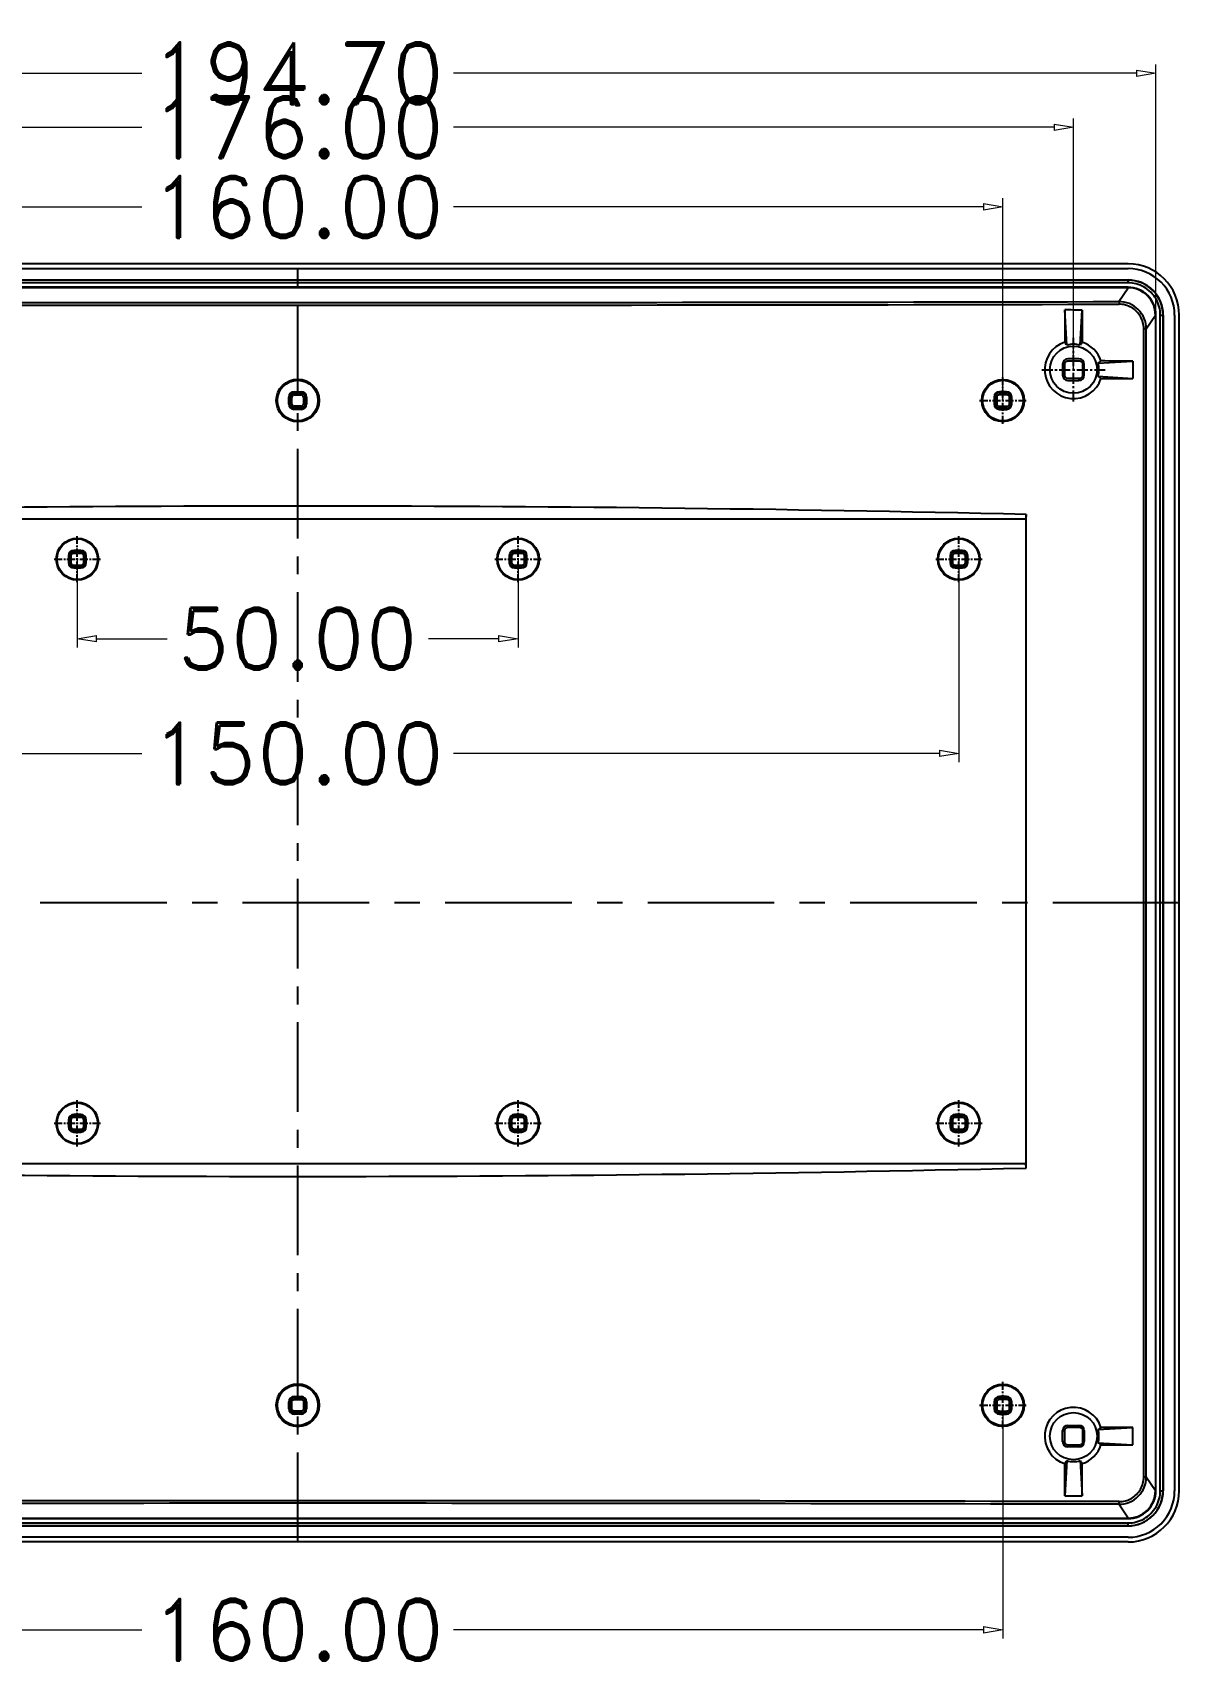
# Model space of a CAD drawing. Extents: x 3002 to 3805, y -1490 to -963.
# Drawn here: x 3658.1 to 3788.2, y -1148.6 to -962.8 of the extents above; entities that cross this region are included whole.
import ezdxf

# ---------------------------------------------------------------- set-up
doc = ezdxf.new("R2010")
doc.units = 0
doc.header["$LTSCALE"] = 30.734
doc.header["$PDMODE"] = 3
doc.header["$PDSIZE"] = 0.3125
doc.linetypes.add('CENTER', pattern=[0.6, 0.375, -0.075, 0.075, -0.075])
doc.layers.get('0').update_dxf_attribs({"linetype": 'CONTINUOUS'})
doc.layers.get('Defpoints').update_dxf_attribs({"linetype": 'CONTINUOUS'})
doc.layers.add('02___PRT_ALL_AXES', color=7, linetype='CONTINUOUS')
doc.layers.add('dim', color=3, linetype='CONTINUOUS', lineweight=9)
doc.styles.add('LongTou', font='romand.shx', dxfattribs={"bigfont": 'whgdtxt.shx'})
doc.dimstyles.new('YanXiu', dxfattribs={"dimtxt": 7, "dimasz": 2.2, "dimexe": 1, "dimexo": 0, "dimgap": 0.66, "dimtad": 0, "dimzin": 1, "dimdsep": 46, "dimtxsty": 'LongTou', "dimblk": 'CLOSEDBLANK', "dimcen": 0, "dimclrd": 3, "dimclre": 3, "dimclrt": 7, "dimazin": 0, "dimtfac": 1, "dimtofl": 0, "dimtmove": 0, "dimatfit": 3, "dimldrblk": 'CLOSEDBLANK', "dimfxl": 1, "dimlwd": 5, "dimlwe": 5, "dimarcsym": 0})

# ---------------------------------------------------------------- blocks, each defined once
blk = doc.blocks.new('_ClosedBlank')
at = {"color": 0, "linetype": 'ByBlock', "lineweight": -2}
for p, q in [((-1, 0.167), (0, 0)), ((-1, 0.167), (-1, -0.167)), ((0, 0), (-1, -0.167))]:
    blk.add_line(p, q, dxfattribs=at)
blk = doc.blocks.new('*D29')
at = {"layer": 'Defpoints', "color": 0}
for p in [(3600.18, -973.54), (3600.18, -1001.04), (3776.18, -1001.04)]:
    blk.add_point(p, dxfattribs=at)
at = {"layer": 'dim', "color": 3, "lineweight": 5}
for p, q in [((3600.18, -1001.04), (3600.18, -972.54)), ((3776.18, -1001.04), (3776.18, -972.54)), ((3602.38, -973.54), (3670.52, -973.54)), ((3773.98, -973.54), (3705.84, -973.54))]:
    blk.add_line(p, q, dxfattribs=at)
at = {"layer": 'dim', "color": 3, "lineweight": 5, "xscale": 2.2, "yscale": 2.2, "zscale": 2.2, "rotation": 180}
blk.add_blockref('_ClosedBlank', (3600.18, -973.54), dxfattribs=at)
at = {"layer": 'dim', "color": 3, "lineweight": 5, "xscale": 2.2, "yscale": 2.2, "zscale": 2.2}
blk.add_blockref('_ClosedBlank', (3776.18, -973.54), dxfattribs=at)
at = {"layer": 'dim', "color": 7, "insert": (3688.18, -973.54), "char_height": 7, "attachment_point": 5, "style": 'LongTou'}
blk.add_mtext('176.00', dxfattribs=at)
blk = doc.blocks.new('*D27')
at = {"layer": 'Defpoints', "color": 0}
for p in [(3663.18, -1022.54), (3713.18, -1022.54), (3713.18, -1031.57)]:
    blk.add_point(p, dxfattribs=at)
at = {"layer": 'dim', "color": 3, "lineweight": 5}
for p, q in [((3663.18, -1022.54), (3663.18, -1032.57)), ((3713.18, -1022.54), (3713.18, -1032.57)), ((3665.38, -1031.57), (3673.36, -1031.57)), ((3710.98, -1031.57), (3703.01, -1031.57))]:
    blk.add_line(p, q, dxfattribs=at)
at = {"layer": 'dim', "color": 3, "lineweight": 5, "xscale": 2.2, "yscale": 2.2, "zscale": 2.2, "rotation": 180}
blk.add_blockref('_ClosedBlank', (3663.18, -1031.57), dxfattribs=at)
at = {"layer": 'dim', "color": 3, "lineweight": 5, "xscale": 2.2, "yscale": 2.2, "zscale": 2.2}
blk.add_blockref('_ClosedBlank', (3713.18, -1031.57), dxfattribs=at)
at = {"layer": 'dim', "color": 7, "insert": (3688.18, -1031.57), "char_height": 7, "attachment_point": 5, "style": 'LongTou'}
blk.add_mtext('50.00', dxfattribs=at)
blk = doc.blocks.new('*D26')
at = {"layer": 'Defpoints', "color": 0}
for p in [(3613.18, -1022.54), (3763.18, -1022.54), (3613.18, -1044.58)]:
    blk.add_point(p, dxfattribs=at)
at = {"layer": 'dim', "color": 3, "lineweight": 5}
for p, q in [((3613.18, -1022.54), (3613.18, -1045.58)), ((3763.18, -1022.54), (3763.18, -1045.58)), ((3615.38, -1044.58), (3670.52, -1044.58)), ((3760.98, -1044.58), (3705.84, -1044.58))]:
    blk.add_line(p, q, dxfattribs=at)
at = {"layer": 'dim', "color": 3, "lineweight": 5, "xscale": 2.2, "yscale": 2.2, "zscale": 2.2, "rotation": 180}
blk.add_blockref('_ClosedBlank', (3613.18, -1044.58), dxfattribs=at)
at = {"layer": 'dim', "color": 3, "lineweight": 5, "xscale": 2.2, "yscale": 2.2, "zscale": 2.2}
blk.add_blockref('_ClosedBlank', (3763.18, -1044.58), dxfattribs=at)
at = {"layer": 'dim', "color": 7, "insert": (3688.18, -1044.58), "char_height": 7, "attachment_point": 5, "style": 'LongTou'}
blk.add_mtext('150.00', dxfattribs=at)
blk = doc.blocks.new('*D23')
at = {"layer": 'Defpoints', "color": 0}
for p in [(3785.53, -967.41), (3590.84, -994.84), (3785.53, -994.84)]:
    blk.add_point(p, dxfattribs=at)
at = {"layer": 'dim', "color": 3, "lineweight": 5}
for p, q in [((3590.84, -994.84), (3590.84, -966.41)), ((3593.04, -967.41), (3670.52, -967.41)), ((3783.33, -967.41), (3705.84, -967.41)), ((3785.53, -994.84), (3785.53, -966.41))]:
    blk.add_line(p, q, dxfattribs=at)
at = {"layer": 'dim', "color": 3, "lineweight": 5, "xscale": 2.2, "yscale": 2.2, "zscale": 2.2, "rotation": 180}
blk.add_blockref('_ClosedBlank', (3590.84, -967.41), dxfattribs=at)
at = {"layer": 'dim', "color": 3, "lineweight": 5, "xscale": 2.2, "yscale": 2.2, "zscale": 2.2}
blk.add_blockref('_ClosedBlank', (3785.53, -967.41), dxfattribs=at)
at = {"layer": 'dim', "color": 7, "insert": (3688.18, -967.41), "char_height": 7, "attachment_point": 5, "style": 'LongTou'}
blk.add_mtext('194.70', dxfattribs=at)
blk = doc.blocks.new('*D18')
at = {"layer": 'Defpoints', "color": 0}
for p in [(3608.19, -1118.54), (3768.18, -1118.54), (3768.18, -1144.01)]:
    blk.add_point(p, dxfattribs=at)
at = {"layer": 'dim', "color": 3, "lineweight": 5}
for p, q in [((3608.19, -1118.54), (3608.19, -1145.01)), ((3768.18, -1118.54), (3768.18, -1145.01)), ((3610.39, -1144.01), (3670.52, -1144.01)), ((3765.98, -1144.01), (3705.84, -1144.01))]:
    blk.add_line(p, q, dxfattribs=at)
at = {"layer": 'dim', "color": 3, "lineweight": 5, "xscale": 2.2, "yscale": 2.2, "zscale": 2.2, "rotation": 180}
blk.add_blockref('_ClosedBlank', (3608.19, -1144.01), dxfattribs=at)
at = {"layer": 'dim', "color": 3, "lineweight": 5, "xscale": 2.2, "yscale": 2.2, "zscale": 2.2}
blk.add_blockref('_ClosedBlank', (3768.18, -1144.01), dxfattribs=at)
at = {"layer": 'dim', "color": 7, "insert": (3688.18, -1144.01), "char_height": 7, "attachment_point": 5, "style": 'LongTou'}
blk.add_mtext('160.00', dxfattribs=at)
blk = doc.blocks.new('*D17')
at = {"layer": 'Defpoints', "color": 0}
for p in [(3768.18, -982.57), (3608.18, -1004.54), (3768.18, -1004.54)]:
    blk.add_point(p, dxfattribs=at)
at = {"layer": 'dim', "color": 3, "lineweight": 5}
for p, q in [((3608.18, -1004.54), (3608.18, -981.57)), ((3610.38, -982.57), (3670.52, -982.57)), ((3765.98, -982.57), (3705.84, -982.57)), ((3768.18, -1004.54), (3768.18, -981.57))]:
    blk.add_line(p, q, dxfattribs=at)
at = {"layer": 'dim', "color": 3, "lineweight": 5, "xscale": 2.2, "yscale": 2.2, "zscale": 2.2, "rotation": 180}
blk.add_blockref('_ClosedBlank', (3608.18, -982.57), dxfattribs=at)
at = {"layer": 'dim', "color": 3, "lineweight": 5, "xscale": 2.2, "yscale": 2.2, "zscale": 2.2}
blk.add_blockref('_ClosedBlank', (3768.18, -982.57), dxfattribs=at)
at = {"layer": 'dim', "color": 7, "insert": (3688.18, -982.57), "char_height": 7, "attachment_point": 5, "style": 'LongTou'}
blk.add_mtext('160.00', dxfattribs=at)

msp = doc.modelspace()

# ---------------------------------------------------------------- linework, layer by layer
at = {"color": 7, "linetype": 'Continuous'}
for p, q in [((3782.391, -989.042), (3593.977, -989.042)), ((3593.982, -989.566), (3782.386, -989.566)), ((3782.386, -989.545), (3782.386, -989.566)), ((3593.982, -990.866), (3782.386, -990.866)), ((3782.386, -990.886), (3593.982, -990.886)), ((3782.386, -991.196), (3593.982, -991.196)), ((3782.386, -991.695), (3593.982, -991.695)), ((3782.386, -991.745), (3593.982, -991.745)), ((3781.341, -993.313), (3782.386, -991.745)), ((3782.386, -991.196), (3782.386, -990.866)), ((3782.386, -991.745), (3782.386, -991.695)), ((3775.434, -998.265), (3775.196, -994.263)), ((3775.196, -994.263), (3775.196, -997.922)), ((3776.934, -998.265), (3777.171, -994.278)), ((3777.171, -994.278), (3777.171, -997.923)), ((3784.442, -996.405), (3785.482, -994.844)), ((3785.482, -994.844), (3785.533, -994.844)), ((3785.533, -1128.241), (3785.533, -994.844)), ((3786.032, -994.844), (3786.361, -994.844)), ((3786.032, -1128.241), (3786.032, -994.844)), ((3786.342, -1128.241), (3786.342, -994.844)), ((3786.361, -994.844), (3786.361, -1128.241)), ((3787.682, -994.844), (3787.661, -994.844)), ((3787.661, -994.844), (3787.661, -1128.241)), ((3788.184, -1128.245), (3788.184, -994.839)), ((3784.442, -996.405), (3784.156, -996.405)), ((3784.156, -1126.68), (3784.156, -996.405)), ((3784.442, -1126.68), (3784.442, -996.405)), ((3774.959, -1000.417), (3775.196, -1000.417)), ((3774.959, -1000.417), (3774.959, -1001.667)), ((3775.196, -1001.667), (3775.196, -1000.417)), ((3776.809, -999.817), (3775.559, -999.817)), ((3775.584, -1000.029), (3776.001, -1000.029)), ((3776.001, -1000.029), (3776.418, -1000.029)), ((3776.418, -1000.029), (3776.835, -1000.029)), ((3777.409, -1000.417), (3777.223, -1000.417)), ((3777.223, -1000.417), (3777.223, -1001.668)), ((3777.409, -1001.667), (3777.409, -1000.417)), ((3778.962, -1000.292), (3782.903, -1000.058)), ((3782.903, -1000.058), (3782.903, -1002.026)), ((3774.959, -1001.667), (3775.196, -1001.667)), ((3775.559, -1002.267), (3776.809, -1002.267)), ((3776.001, -1002.055), (3775.584, -1002.055)), ((3776.418, -1002.055), (3776.001, -1002.055)), ((3776.834, -1002.055), (3776.418, -1002.055)), ((3777.409, -1001.667), (3777.223, -1001.668)), ((3778.962, -1001.792), (3782.903, -1002.026)), ((3687.184, -1004.942), (3687.184, -1004.142)), ((3687.184, -1004.142), (3687.528, -1004.142)), ((3687.184, -1004.942), (3687.528, -1004.942)), ((3687.316, -1004.942), (3687.316, -1004.142)), ((3687.528, -1004.942), (3687.528, -1004.142)), ((3687.784, -1003.542), (3687.784, -1003.886)), ((3687.784, -1003.542), (3688.584, -1003.542)), ((3687.784, -1003.674), (3688.584, -1003.674)), ((3687.784, -1003.886), (3688.584, -1003.886)), ((3688.584, -1003.542), (3688.584, -1003.886)), ((3688.84, -1004.142), (3688.84, -1004.942)), ((3689.184, -1004.142), (3688.84, -1004.142)), ((3689.184, -1004.942), (3688.84, -1004.942)), ((3689.052, -1004.142), (3689.052, -1004.942)), ((3689.184, -1004.142), (3689.184, -1004.942)), ((3767.184, -1004.142), (3767.524, -1004.142)), ((3767.184, -1004.142), (3767.184, -1004.942)), ((3767.184, -1004.942), (3767.524, -1004.942)), ((3767.289, -1004.942), (3767.289, -1004.142)), ((3767.524, -1004.942), (3767.524, -1004.142)), ((3768.584, -1003.542), (3767.784, -1003.542)), ((3767.784, -1003.542), (3767.784, -1003.647)), ((3767.784, -1003.647), (3768.584, -1003.647)), ((3767.807, -1003.859), (3768.608, -1003.859)), ((3768.584, -1003.542), (3768.584, -1003.647)), ((3769.184, -1004.142), (3768.891, -1004.142)), ((3768.891, -1004.142), (3768.891, -1004.942)), ((3769.184, -1004.942), (3768.891, -1004.942)), ((3769.08, -1004.142), (3769.08, -1004.942)), ((3769.184, -1004.942), (3769.184, -1004.142)), ((3687.784, -1005.542), (3687.784, -1005.198)), ((3688.584, -1005.198), (3687.784, -1005.198)), ((3688.584, -1005.411), (3687.784, -1005.411)), ((3688.584, -1005.542), (3687.784, -1005.542)), ((3688.584, -1005.542), (3688.584, -1005.198)), ((3767.784, -1005.542), (3767.784, -1005.437)), ((3768.584, -1005.438), (3767.784, -1005.437)), ((3767.784, -1005.542), (3768.584, -1005.542)), ((3768.607, -1005.226), (3767.807, -1005.225)), ((3768.584, -1005.542), (3768.584, -1005.438)), ((3605.577, -1017.983), (3770.791, -1017.983)), ((3770.823, -1017.466), (3770.791, -1017.983)), ((3770.791, -1017.983), (3770.791, -1091.101)), ((3770.823, -1091.618), (3770.823, -1017.466)), ((3662.784, -1021.542), (3662.784, -1021.842)), ((3663.584, -1021.542), (3662.784, -1021.542)), ((3662.784, -1021.63), (3663.584, -1021.63)), ((3663.584, -1021.542), (3663.584, -1021.842)), ((3712.784, -1021.542), (3712.784, -1021.842)), ((3713.584, -1021.542), (3712.784, -1021.542)), ((3712.784, -1021.63), (3713.584, -1021.63)), ((3713.584, -1021.542), (3713.584, -1021.842)), ((3763.584, -1021.542), (3762.784, -1021.542)), ((3762.784, -1021.542), (3762.784, -1021.842)), ((3762.784, -1021.63), (3763.584, -1021.63)), ((3763.584, -1021.542), (3763.584, -1021.842)), ((3662.184, -1022.142), (3662.184, -1022.942)), ((3662.184, -1022.142), (3662.483, -1022.142)), ((3662.184, -1022.942), (3662.483, -1022.942)), ((3662.271, -1022.942), (3662.271, -1022.142)), ((3662.483, -1022.942), (3662.483, -1022.142)), ((3662.784, -1021.842), (3663.584, -1021.842)), ((3662.784, -1023.542), (3662.784, -1023.243)), ((3663.584, -1023.243), (3662.784, -1023.243)), ((3663.584, -1023.455), (3662.784, -1023.455)), ((3662.784, -1023.542), (3663.584, -1023.542)), ((3663.584, -1023.542), (3663.584, -1023.243)), ((3663.885, -1022.142), (3663.885, -1022.942)), ((3664.184, -1022.142), (3663.885, -1022.142)), ((3664.184, -1022.942), (3663.885, -1022.942)), ((3664.097, -1022.142), (3664.097, -1022.942)), ((3664.184, -1022.942), (3664.184, -1022.142)), ((3712.184, -1022.142), (3712.184, -1022.942)), ((3712.184, -1022.142), (3712.483, -1022.142)), ((3712.184, -1022.942), (3712.483, -1022.942)), ((3712.271, -1022.942), (3712.271, -1022.142)), ((3712.483, -1022.942), (3712.483, -1022.142)), ((3712.784, -1021.842), (3713.584, -1021.842)), ((3712.784, -1023.542), (3712.784, -1023.243)), ((3713.584, -1023.243), (3712.784, -1023.243)), ((3713.584, -1023.455), (3712.784, -1023.455)), ((3712.784, -1023.542), (3713.584, -1023.542)), ((3713.584, -1023.542), (3713.584, -1023.243)), ((3713.885, -1022.142), (3713.885, -1022.942)), ((3714.184, -1022.142), (3713.885, -1022.142)), ((3714.184, -1022.942), (3713.885, -1022.942)), ((3714.097, -1022.142), (3714.097, -1022.942)), ((3714.184, -1022.942), (3714.184, -1022.142)), ((3762.184, -1022.142), (3762.483, -1022.142)), ((3762.184, -1022.142), (3762.184, -1022.942)), ((3762.184, -1022.942), (3762.483, -1022.942)), ((3762.271, -1022.942), (3762.271, -1022.142)), ((3762.483, -1022.942), (3762.483, -1022.142)), ((3762.784, -1021.842), (3763.584, -1021.842)), ((3763.584, -1023.243), (3762.784, -1023.243)), ((3762.784, -1023.542), (3762.784, -1023.243)), ((3763.584, -1023.455), (3762.784, -1023.455)), ((3762.784, -1023.542), (3763.584, -1023.542)), ((3763.584, -1023.542), (3763.584, -1023.243)), ((3764.184, -1022.142), (3763.885, -1022.142)), ((3763.885, -1022.142), (3763.885, -1022.942)), ((3764.184, -1022.942), (3763.885, -1022.942)), ((3764.097, -1022.142), (3764.097, -1022.942)), ((3764.184, -1022.942), (3764.184, -1022.142)), ((3662.184, -1086.142), (3662.184, -1086.942)), ((3662.184, -1086.142), (3662.483, -1086.142)), ((3662.271, -1086.942), (3662.271, -1086.142)), ((3662.483, -1086.942), (3662.483, -1086.142)), ((3662.784, -1085.542), (3662.784, -1085.842)), ((3663.584, -1085.542), (3662.784, -1085.542)), ((3662.784, -1085.63), (3663.584, -1085.63)), ((3662.784, -1085.842), (3663.584, -1085.842)), ((3663.584, -1085.542), (3663.584, -1085.842)), ((3663.885, -1086.142), (3663.885, -1086.942)), ((3664.184, -1086.142), (3663.885, -1086.142)), ((3664.097, -1086.142), (3664.097, -1086.942)), ((3664.184, -1086.942), (3664.184, -1086.142)), ((3712.184, -1086.142), (3712.483, -1086.142)), ((3712.184, -1086.142), (3712.184, -1086.942)), ((3712.271, -1086.942), (3712.271, -1086.142)), ((3712.483, -1086.942), (3712.483, -1086.142)), ((3713.584, -1085.542), (3712.784, -1085.542)), ((3712.784, -1085.542), (3712.784, -1085.842)), ((3712.784, -1085.63), (3713.584, -1085.63)), ((3712.784, -1085.842), (3713.584, -1085.842)), ((3713.584, -1085.542), (3713.584, -1085.842)), ((3714.184, -1086.142), (3713.885, -1086.142)), ((3713.885, -1086.142), (3713.885, -1086.942)), ((3714.097, -1086.142), (3714.097, -1086.942)), ((3714.184, -1086.942), (3714.184, -1086.142)), ((3762.184, -1086.142), (3762.483, -1086.142)), ((3762.184, -1086.142), (3762.184, -1086.942)), ((3762.271, -1086.942), (3762.271, -1086.142)), ((3762.483, -1086.942), (3762.483, -1086.142)), ((3763.584, -1085.542), (3762.784, -1085.542)), ((3762.784, -1085.542), (3762.784, -1085.842)), ((3762.784, -1085.63), (3763.584, -1085.63)), ((3762.784, -1085.842), (3763.584, -1085.842)), ((3763.584, -1085.542), (3763.584, -1085.842)), ((3764.184, -1086.142), (3763.885, -1086.142)), ((3763.885, -1086.142), (3763.885, -1086.942)), ((3764.097, -1086.142), (3764.097, -1086.942)), ((3764.184, -1086.942), (3764.184, -1086.142)), ((3662.184, -1086.942), (3662.483, -1086.942)), ((3662.784, -1087.542), (3662.784, -1087.243)), ((3663.584, -1087.243), (3662.784, -1087.243)), ((3663.584, -1087.455), (3662.784, -1087.455)), ((3662.784, -1087.542), (3663.584, -1087.542)), ((3663.584, -1087.542), (3663.584, -1087.243)), ((3664.184, -1086.942), (3663.885, -1086.942)), ((3712.184, -1086.942), (3712.483, -1086.942)), ((3713.584, -1087.243), (3712.784, -1087.243)), ((3712.784, -1087.542), (3712.784, -1087.243)), ((3713.584, -1087.455), (3712.784, -1087.455)), ((3712.784, -1087.542), (3713.584, -1087.542)), ((3713.584, -1087.542), (3713.584, -1087.243)), ((3714.184, -1086.942), (3713.885, -1086.942)), ((3762.184, -1086.942), (3762.483, -1086.942)), ((3763.584, -1087.243), (3762.784, -1087.243)), ((3762.784, -1087.542), (3762.784, -1087.243)), ((3763.584, -1087.455), (3762.784, -1087.455)), ((3762.784, -1087.542), (3763.584, -1087.542)), ((3763.584, -1087.542), (3763.584, -1087.243)), ((3764.184, -1086.942), (3763.885, -1086.942)), ((3605.577, -1091.101), (3770.791, -1091.101)), ((3770.823, -1091.618), (3770.791, -1091.101)), ((3687.184, -1118.142), (3687.528, -1118.142)), ((3687.184, -1118.942), (3687.184, -1118.142)), ((3687.316, -1118.942), (3687.316, -1118.142)), ((3687.528, -1118.942), (3687.528, -1118.142)), ((3687.784, -1117.542), (3688.584, -1117.542)), ((3687.784, -1117.542), (3687.784, -1117.886)), ((3687.784, -1117.674), (3688.584, -1117.674)), ((3687.784, -1117.886), (3688.584, -1117.886)), ((3688.584, -1117.542), (3688.584, -1117.886)), ((3689.184, -1118.142), (3688.84, -1118.142)), ((3688.84, -1118.142), (3688.84, -1118.942)), ((3689.052, -1118.142), (3689.052, -1118.942)), ((3689.184, -1118.142), (3689.184, -1118.942)), ((3767.184, -1118.142), (3767.524, -1118.142)), ((3767.184, -1118.142), (3767.184, -1118.942)), ((3767.289, -1118.942), (3767.289, -1118.142)), ((3767.524, -1118.942), (3767.524, -1118.142)), ((3768.584, -1117.542), (3767.784, -1117.542)), ((3767.784, -1117.542), (3767.784, -1117.647)), ((3767.784, -1117.647), (3768.584, -1117.647)), ((3767.807, -1117.859), (3768.608, -1117.859)), ((3768.584, -1117.542), (3768.584, -1117.647)), ((3769.184, -1118.142), (3768.891, -1118.142)), ((3768.891, -1118.142), (3768.891, -1118.942)), ((3769.08, -1118.142), (3769.08, -1118.942)), ((3769.184, -1118.942), (3769.184, -1118.142)), ((3687.184, -1118.942), (3687.528, -1118.942)), ((3687.784, -1119.542), (3687.784, -1119.198)), ((3688.584, -1119.198), (3687.784, -1119.198)), ((3688.584, -1119.411), (3687.784, -1119.411)), ((3688.584, -1119.542), (3687.784, -1119.542)), ((3688.584, -1119.542), (3688.584, -1119.198)), ((3689.184, -1118.942), (3688.84, -1118.942)), ((3767.184, -1118.942), (3767.524, -1118.942)), ((3767.784, -1119.542), (3767.784, -1119.437)), ((3768.584, -1119.438), (3767.784, -1119.437)), ((3767.784, -1119.542), (3768.584, -1119.542)), ((3768.607, -1119.226), (3767.807, -1119.225)), ((3768.584, -1119.542), (3768.584, -1119.438)), ((3769.184, -1118.942), (3768.891, -1118.942)), ((3774.959, -1121.417), (3775.196, -1121.417)), ((3775.196, -1122.667), (3775.196, -1121.417)), ((3775.584, -1121.029), (3776.001, -1121.029)), ((3776.001, -1121.029), (3776.418, -1121.029)), ((3776.418, -1121.029), (3776.835, -1121.029)), ((3777.409, -1121.417), (3777.223, -1121.417)), ((3777.223, -1121.417), (3777.223, -1122.668)), ((3778.962, -1121.292), (3782.903, -1121.058)), ((3782.903, -1123.026), (3782.903, -1121.058)), ((3774.959, -1122.667), (3775.196, -1122.667)), ((3776.001, -1123.055), (3775.584, -1123.055)), ((3776.418, -1123.055), (3776.001, -1123.055)), ((3776.834, -1123.055), (3776.418, -1123.055)), ((3777.409, -1122.667), (3777.223, -1122.668)), ((3778.962, -1122.792), (3782.903, -1123.026)), ((3775.434, -1124.82), (3775.196, -1128.821)), ((3775.196, -1128.821), (3775.196, -1125.163)), ((3776.934, -1124.82), (3777.171, -1128.807)), ((3777.171, -1128.807), (3777.171, -1125.162)), ((3784.442, -1126.68), (3784.156, -1126.68)), ((3785.482, -1128.241), (3784.442, -1126.68)), ((3785.482, -1128.241), (3785.533, -1128.241)), ((3786.032, -1128.241), (3786.361, -1128.241)), ((3787.682, -1128.241), (3787.661, -1128.241)), ((3593.982, -1131.339), (3782.386, -1131.339)), ((3593.982, -1131.39), (3782.386, -1131.39)), ((3782.386, -1131.339), (3781.341, -1129.771)), ((3782.386, -1131.339), (3782.386, -1131.39)), ((3593.982, -1131.888), (3782.386, -1131.888)), ((3593.982, -1132.199), (3782.386, -1132.199)), ((3782.386, -1132.218), (3593.982, -1132.218)), ((3782.386, -1132.218), (3782.386, -1131.888)), ((3782.391, -1134.043), (3593.977, -1134.043)), ((3782.386, -1133.518), (3593.982, -1133.518)), ((3782.386, -1133.539), (3782.386, -1133.518))]:
    msp.add_line(p, q, dxfattribs=at)
at = {"color": 1, "linetype": 'CENTER', "ltscale": 0.882025}
msp.add_line((3688.184, -1134.043), (3688.184, -989.042), dxfattribs=at)
at = {"color": 1, "linetype": 'CENTER', "ltscale": 0.108178}
for p, q in [((3776.182, -1004.642), (3776.182, -997.443)), ((3772.582, -1001.042), (3779.781, -1001.042))]:
    msp.add_line(p, q, dxfattribs=at)
at = {"color": 1, "linetype": 'CENTER', "ltscale": 0.079494}
for p, q in [((3768.182, -1007.187), (3768.182, -1001.897)), ((3765.537, -1004.542), (3770.828, -1004.542)), ((3768.182, -1121.187), (3768.182, -1115.897)), ((3765.537, -1118.542), (3770.828, -1118.542))]:
    msp.add_line(p, q, dxfattribs=at)
at = {"color": 1, "linetype": 'CENTER', "ltscale": 0.078918}
for p, q in [((3663.184, -1025.168), (3663.184, -1019.916)), ((3713.184, -1025.168), (3713.184, -1019.916)), ((3763.184, -1025.168), (3763.184, -1019.916)), ((3660.558, -1022.542), (3665.81, -1022.542)), ((3710.558, -1022.542), (3715.81, -1022.542)), ((3760.558, -1022.542), (3765.81, -1022.542)), ((3663.184, -1089.168), (3663.184, -1083.916)), ((3713.184, -1089.168), (3713.184, -1083.916)), ((3763.184, -1089.168), (3763.184, -1083.916)), ((3660.558, -1086.542), (3665.81, -1086.542)), ((3710.558, -1086.542), (3715.81, -1086.542)), ((3760.558, -1086.542), (3765.81, -1086.542))]:
    msp.add_line(p, q, dxfattribs=at)
at = {"color": 1, "linetype": 'CENTER', "ltscale": 1.245713}
msp.add_line((3788.184, -1061.542), (3588.184, -1061.542), dxfattribs=at)
at = {"color": 7, "linetype": 'Continuous'}
for centre, radius in [((3776.184, -1001.042), 2.675), ((3688.184, -1004.542), 2.432), ((3688.184, -1004.542), 2.3), ((3768.182, -1004.542), 2.405), ((3768.184, -1004.542), 2.3), ((3663.184, -1022.542), 2.387), ((3663.184, -1022.542), 2.3), ((3713.184, -1022.542), 2.387), ((3713.184, -1022.542), 2.3), ((3763.184, -1022.542), 2.387), ((3763.184, -1022.542), 2.3), ((3663.184, -1086.542), 2.387), ((3663.184, -1086.542), 2.3), ((3713.184, -1086.542), 2.387), ((3713.184, -1086.542), 2.3), ((3763.184, -1086.542), 2.387), ((3763.184, -1086.542), 2.3), ((3688.184, -1118.542), 2.432), ((3688.184, -1118.542), 2.3), ((3768.182, -1118.542), 2.405), ((3768.184, -1118.542), 2.3), ((3776.184, -1122.042), 2.675)]:
    msp.add_circle(centre, radius, dxfattribs=at)
for centre, radius, start, end in [((3782.386, -994.842), 5.276, 359.97677, 89.99507), ((3782.386, -994.842), 3.976, 359.96918, 89.99346), ((3782.386, -994.842), 3.956, 359.969, 89.99342), ((3782.386, -994.842), 3.147, 359.95481, 89.9973), ((3782.386, -994.842), 3.096, 359.95276, 89.99813), ((3688.184, 38436.222), 39429.945, 269.8646128, 270.1353872), ((3688.184, 38425.079), 39418.502, 269.8645932, 270.1354068), ((3781.351, -996.405), 3.091, 359.99704, 90.17998), ((3776.182, -1001.042), 3.272, 107.52254, 342.46809), ((3731.571, -1028.401), 53.218, 34.49064, 34.93993), ((3819.274, -1027.346), 51.365, 145.05363, 145.51741), ((3776.182, -1001.042), 3.272, 17.5321, 72.40432), ((3775.559, -1000.417), 0.6, 90, 180), ((3775.588, -1000.422), 0.394, 137.44756, 149.36548), ((3776.809, -1000.417), 0.6, 0, 90), ((3758.183, -1000.023), 18.652, 359.98109, 0.23261), ((3748.865, -956.486), 53.149, 304.4904, 304.93679), ((3775.559, -1001.667), 0.6, 180, 270), ((3776.809, -1001.667), 0.6, 270, 0), ((3762.746, -1002.122), 14.088, 359.93719, 0.27028), ((3776.843, -1001.685), 0.369, 291.37924, 299.5608), ((3749.897, -1044.109), 51.337, 55.05534, 55.51748), ((3687.784, -1004.142), 0.6, 90, 180), ((3687.784, -1004.942), 0.6, 180, 270), ((3687.784, -1004.142), 0.468, 90, 180), ((3687.784, -1004.942), 0.468, 180, 270), ((3687.784, -1004.142), 0.256, 89.98377, 179.98435), ((3687.784, -1004.942), 0.256, 180.01508, 270.01649), ((3688.584, -1004.142), 0.6, 0, 90), ((3688.584, -1004.142), 0.468, 0, 90), ((3688.584, -1004.142), 0.256, 0.01509, 90.01649), ((3688.584, -1004.942), 0.6, 270, 0), ((3688.584, -1004.942), 0.468, 270, 0), ((3688.584, -1004.942), 0.256, 269.98373, 359.98439), ((3767.784, -1004.142), 0.6, 90, 180), ((3767.784, -1004.942), 0.6, 180, 270), ((3767.784, -1004.142), 0.495, 90.05666, 179.98149), ((3767.784, -1004.942), 0.495, 180.01838, 269.9432), ((3768.584, -1004.142), 0.6, 0, 90), ((3768.584, -1004.142), 0.496, 0.01834, 90.02056), ((3768.584, -1004.942), 0.6, 270, 0), ((3768.584, -1004.942), 0.496, 269.97928, 359.98153), ((3662.784, -1022.142), 0.6, 90, 180), ((3662.784, -1022.142), 0.513, 90, 180), ((3663.584, -1022.142), 0.6, 0, 90), ((3663.584, -1022.142), 0.513, 0, 90), ((3712.784, -1022.142), 0.6, 90, 180), ((3712.784, -1022.142), 0.513, 90, 180), ((3713.584, -1022.142), 0.6, 0, 90), ((3713.584, -1022.142), 0.513, 0, 90), ((3762.784, -1022.142), 0.6, 90, 180), ((3762.784, -1022.142), 0.513, 90, 180), ((3763.584, -1022.142), 0.6, 0, 90), ((3763.584, -1022.142), 0.513, 0, 90), ((3662.784, -1022.942), 0.6, 180, 270), ((3662.784, -1022.942), 0.513, 180, 270), ((3663.584, -1022.942), 0.6, 270, 0), ((3663.584, -1022.942), 0.513, 270, 0), ((3712.784, -1022.942), 0.6, 180, 270), ((3712.784, -1022.942), 0.513, 180, 270), ((3713.584, -1022.942), 0.6, 270, 0), ((3713.584, -1022.942), 0.513, 270, 0), ((3762.784, -1022.942), 0.6, 180, 270), ((3762.784, -1022.942), 0.513, 180, 270), ((3763.584, -1022.942), 0.6, 270, 0), ((3763.584, -1022.942), 0.513, 270, 0), ((3662.784, -1086.142), 0.6, 90, 180), ((3662.784, -1086.142), 0.513, 90, 180), ((3663.584, -1086.142), 0.6, 0, 90), ((3663.584, -1086.142), 0.513, 0, 90), ((3712.784, -1086.142), 0.6, 90, 180), ((3712.784, -1086.142), 0.513, 90, 180), ((3713.584, -1086.142), 0.6, 0, 90), ((3713.584, -1086.142), 0.513, 0, 90), ((3762.784, -1086.142), 0.6, 90, 180), ((3762.784, -1086.142), 0.513, 90, 180), ((3763.584, -1086.142), 0.6, 0, 90), ((3763.584, -1086.142), 0.513, 0, 90), ((3662.784, -1086.942), 0.6, 180, 270), ((3662.784, -1086.942), 0.513, 180, 270), ((3663.584, -1086.942), 0.6, 270, 0), ((3663.584, -1086.942), 0.513, 270, 0), ((3712.784, -1086.942), 0.6, 180, 270), ((3712.784, -1086.942), 0.513, 180, 270), ((3713.584, -1086.942), 0.6, 270, 0), ((3713.584, -1086.942), 0.513, 270, 0), ((3762.784, -1086.942), 0.6, 180, 270), ((3762.784, -1086.942), 0.513, 180, 270), ((3763.584, -1086.942), 0.6, 270, 0), ((3763.584, -1086.942), 0.513, 270, 0), ((3687.784, -1118.142), 0.6, 90, 180), ((3687.784, -1118.142), 0.468, 90.01799, 179.98152), ((3688.584, -1118.142), 0.6, 0, 90), ((3688.584, -1118.142), 0.468, 0.0183, 89.98181), ((3767.784, -1118.142), 0.6, 90, 180), ((3767.784, -1118.142), 0.495, 90.05674, 179.98148), ((3768.584, -1118.142), 0.6, 0, 90), ((3768.584, -1118.142), 0.496, 0.01842, 90.02054), ((3687.784, -1118.942), 0.6, 180, 270), ((3687.784, -1118.942), 0.468, 180.0183, 269.98181), ((3688.584, -1118.942), 0.6, 270, 0), ((3688.584, -1118.942), 0.468, 270.01799, 359.98152), ((3767.784, -1118.942), 0.6, 180, 270), ((3767.784, -1118.942), 0.495, 180.01845, 269.94317), ((3768.584, -1118.942), 0.6, 270, 0), ((3768.584, -1118.942), 0.496, 269.97937, 359.98152), ((3776.182, -1122.042), 3.272, 17.53192, 252.47739), ((3775.588, -1121.422), 0.394, 137.44756, 149.36548), ((3749.897, -1078.975), 51.337, 304.48252, 304.94466), ((3762.746, -1123.122), 14.088, 359.93719, 0.27028), ((3776.843, -1122.685), 0.369, 291.37924, 299.5608), ((3776.182, -1122.042), 3.272, 287.59568, 342.4679), ((3748.865, -1166.599), 53.149, 55.06321, 55.5096), ((3731.571, -1094.684), 53.218, 325.06007, 325.50936), ((3819.274, -1095.739), 51.365, 214.48259, 214.94637), ((3781.351, -1126.68), 3.091, 269.82002, 0.00296), ((3688.184, -40559.307), 39429.945, 89.8646128, 90.1353872), ((3782.386, -1128.243), 5.276, 270.00491, 0.02323), ((3782.386, -1128.243), 3.976, 270.00654, 0.03081), ((3782.386, -1128.243), 3.956, 270.00655, 0.03098), ((3782.386, -1128.243), 3.147, 270.00269, 0.04519), ((3782.386, -1128.243), 3.096, 270.00187, 0.04724), ((3688.184, -40548.163), 39418.502, 89.8645932, 90.1354068)]:
    msp.add_arc(centre, radius, start, end, dxfattribs=at)
for centre, major_axis, ratio, start_param, end_param in [((3782.38, -994.85), (3.223, 4.836), 0.9980229, -0.9821146, 0.5868552), ((3688.184, -1358.461), (2067.3, 0), 0.176327, 1.5277381, 1.528694), ((3776.184, -1000.782), (0, 2.628), 0.9950882, -0.290902, 0.290902), ((3776.444, -1001.042), (2.628, 0), 0.9950882, -0.290902, 0.290902), ((3688.184, -1021.685), (2067.3, 0), 0.0104724, 1.5249624, 1.5267062), ((3688.184, -980.4), (2067.3, 0), 0.0104724, -1.5267062, -1.5249624), ((3688.184, -2210.069), (2067.3, 0), 0.5773503, 1.5308115, 1.6107812), ((3688.184, 100.984), (2067.3, 0), 0.5773503, -1.6107812, -1.5308115), ((3776.444, -1122.042), (2.628, 0), 0.9950882, 5.9922833, 6.5740873), ((3688.184, -1142.685), (2067.3, 0), 0.0104724, 1.5249624, 1.5267062), ((3688.184, -1101.4), (2067.3, 0), 0.0104724, -1.5267062, -1.5249624), ((3776.184, -1122.302), (0, 2.628), 0.9950882, -3.4324946, -2.8506907), ((3688.184, -764.624), (2067.3, 0), 0.176327, -1.528694, -1.5277381), ((3782.38, -1128.235), (-3.223, 4.836), 0.9980229, 2.5547375, 4.1237073)]:
    msp.add_ellipse(centre, major_axis=major_axis, ratio=ratio, start_param=start_param, end_param=end_param, dxfattribs=at)
for points, start_tangent, end_tangent in [([(3786.032, -994.844), (3785.912, -993.918), (3785.551, -993.034), (3784.965, -992.265), (3784.197, -991.678), (3783.312, -991.316), (3782.386, -991.196)], (0.0021354, 0.9999977), (-0.9999999, -0.0005146)), ([(3781.341, -993.313), (3781.346, -993.34), (3781.351, -993.406), (3781.354, -993.502), (3781.355, -993.613)], (0.6533936, -0.7570184), (0.0023606, -0.9999972)), ([(3784.156, -996.405), (3784.062, -995.683), (3783.782, -995.008), (3783.337, -994.428), (3782.755, -993.984), (3782.078, -993.706), (3781.355, -993.613)], (-0.0002189, 1), (-0.9999977, -0.0021355)), ([(3775.196, -1000.417), (3775.227, -1000.264), (3775.249, -1000.222)], (0.0002545, 1), (0.508584, 0.8610124)), ([(3775.298, -1000.156), (3775.31, -1000.143), (3775.393, -1000.079)], (0.675563, 0.7373023), (0.8678064, 0.4969025)), ([(3775.393, -1000.079), (3775.431, -1000.06), (3775.584, -1000.029)], (0.8678064, 0.4969025), (0.9999998, -0.0005631)), ([(3776.835, -1000.029), (3776.988, -1000.06), (3777.031, -1000.082)], (0.9999998, -0.0005587), (0.8603824, -0.509649)), ([(3777.031, -1000.082), (3777.109, -1000.143), (3777.174, -1000.227)], (0.8603824, -0.509649), (0.4930758, -0.8699864)), ([(3777.174, -1000.227), (3777.192, -1000.264), (3777.223, -1000.417)], (0.4930758, -0.8699864), (-0.0001273, -1)), ([(3775.246, -1001.859), (3775.227, -1001.82), (3775.196, -1001.667)], (-0.4968006, 0.8678647), (0.0001383, 1)), ([(3775.388, -1002.002), (3775.31, -1001.941), (3775.246, -1001.859)], (-0.8606051, 0.5092729), (-0.4968006, 0.8678647)), ([(3775.584, -1002.055), (3775.431, -1002.024), (3775.388, -1002.002)], (-0.9999999, 0.0005262), (-0.8606051, 0.5092729)), ([(3776.977, -1002.028), (3776.834, -1002.055)], (-0.9311993, -0.3645106), (-0.9999998, 0.0005976)), ([(3777.17, -1001.863), (3777.109, -1001.942), (3777.025, -1002.006)], (-0.5095952, -0.8604143), (-0.8702554, -0.4926008)), ([(3777.223, -1001.668), (3777.192, -1001.821), (3777.17, -1001.863)], (-0.0002274, -1), (-0.5095952, -0.8604143)), ([(3767.524, -1004.142), (3767.545, -1004.028), (3767.608, -1003.943), (3767.693, -1003.88), (3767.807, -1003.859)], (-0.0000768, 1), (0.9999999, 0.0004457)), ([(3767.807, -1005.225), (3767.693, -1005.205), (3767.608, -1005.141), (3767.545, -1005.056), (3767.524, -1004.942)], (-1, 0.0002276), (-0.0000772, 1)), ([(3767.784, -1003.647), (3767.788, -1003.655), (3767.796, -1003.678), (3767.804, -1003.738), (3767.807, -1003.859)], (0.0000135, -1), (0.0006714, -0.9999998)), ([(3768.584, -1003.647), (3768.588, -1003.655), (3768.596, -1003.677), (3768.604, -1003.738), (3768.608, -1003.859)], (0.0000006, -1), (0.0015572, -0.9999988)), ([(3768.891, -1004.942), (3768.87, -1005.057), (3768.807, -1005.142), (3768.722, -1005.205), (3768.607, -1005.226)], (0.0000866, -1), (-1, 0.0002265)), ([(3768.608, -1003.859), (3768.722, -1003.88), (3768.807, -1003.943), (3768.87, -1004.028), (3768.891, -1004.142)], (0.9999999, 0.0004518), (0.0000873, -1)), ([(3767.784, -1005.437), (3767.788, -1005.43), (3767.796, -1005.407), (3767.803, -1005.346), (3767.807, -1005.225)], (-0.0000007, 1), (-0.0002934, 1)), ([(3768.584, -1005.438), (3768.588, -1005.43), (3768.596, -1005.407), (3768.604, -1005.347), (3768.607, -1005.226)], (-0.0000135, 1), (0.0006781, 0.9999998)), ([(3662.483, -1022.142), (3662.575, -1021.933), (3662.784, -1021.842)], (0, 1), (1, 0)), ([(3662.784, -1023.243), (3662.575, -1023.151), (3662.483, -1022.942)], (-1, 0), (0, 1)), ([(3663.584, -1021.842), (3663.793, -1021.933), (3663.885, -1022.142)], (1, 0), (0, -1)), ([(3663.885, -1022.942), (3663.793, -1023.151), (3663.584, -1023.243)], (0, -1), (-1, 0)), ([(3712.483, -1022.142), (3712.575, -1021.933), (3712.784, -1021.842)], (0, 1), (1, 0)), ([(3712.784, -1023.243), (3712.575, -1023.151), (3712.483, -1022.942)], (-1, 0), (0, 1)), ([(3713.584, -1021.842), (3713.793, -1021.933), (3713.885, -1022.142)], (1, 0), (0, -1)), ([(3713.885, -1022.942), (3713.793, -1023.151), (3713.584, -1023.243)], (0, -1), (-1, 0)), ([(3762.483, -1022.142), (3762.575, -1021.933), (3762.784, -1021.842)], (0, 1), (1, 0)), ([(3762.784, -1023.243), (3762.575, -1023.151), (3762.483, -1022.942)], (-1, 0), (0, 1)), ([(3763.584, -1021.842), (3763.793, -1021.933), (3763.885, -1022.142)], (1, 0), (0, -1)), ([(3763.885, -1022.942), (3763.793, -1023.151), (3763.584, -1023.243)], (0, -1), (-1, 0)), ([(3662.483, -1086.142), (3662.575, -1085.933), (3662.784, -1085.842)], (0, 1), (1, 0)), ([(3663.584, -1085.842), (3663.793, -1085.933), (3663.885, -1086.142)], (1, 0), (0, -1)), ([(3712.483, -1086.142), (3712.575, -1085.933), (3712.784, -1085.842)], (0, 1), (1, 0)), ([(3713.584, -1085.842), (3713.793, -1085.933), (3713.885, -1086.142)], (1, 0), (0, -1)), ([(3762.483, -1086.142), (3762.575, -1085.933), (3762.784, -1085.842)], (0, 1), (1, 0)), ([(3763.584, -1085.842), (3763.793, -1085.933), (3763.885, -1086.142)], (1, 0), (0, -1)), ([(3662.784, -1087.243), (3662.575, -1087.151), (3662.483, -1086.942)], (-1, 0), (0, 1)), ([(3663.885, -1086.942), (3663.793, -1087.151), (3663.584, -1087.243)], (0, -1), (-1, 0)), ([(3712.784, -1087.243), (3712.575, -1087.151), (3712.483, -1086.942)], (-1, 0), (0, 1)), ([(3713.885, -1086.942), (3713.793, -1087.151), (3713.584, -1087.243)], (0, -1), (-1, 0)), ([(3762.784, -1087.243), (3762.575, -1087.151), (3762.483, -1086.942)], (-1, 0), (0, 1)), ([(3763.885, -1086.942), (3763.793, -1087.151), (3763.584, -1087.243)], (0, -1), (-1, 0)), ([(3687.528, -1118.142), (3687.546, -1118.039), (3687.604, -1117.962), (3687.68, -1117.905), (3687.784, -1117.886)], (-0.0000885, 1), (1, 0.0001198)), ([(3688.584, -1117.886), (3688.688, -1117.905), (3688.765, -1117.962), (3688.822, -1118.039), (3688.84, -1118.142)], (1, 0.000122), (0.0000892, -1)), ([(3767.524, -1118.142), (3767.545, -1118.028), (3767.608, -1117.943), (3767.693, -1117.88), (3767.807, -1117.859)], (-0.000077, 1), (0.9999999, 0.0004458)), ([(3767.784, -1117.647), (3767.788, -1117.655), (3767.796, -1117.678), (3767.804, -1117.738), (3767.807, -1117.859)], (0.0000135, -1), (0.0006714, -0.9999998)), ([(3768.584, -1117.647), (3768.588, -1117.655), (3768.596, -1117.677), (3768.604, -1117.738), (3768.608, -1117.859)], (0.0000006, -1), (0.0015464, -0.9999988)), ([(3768.608, -1117.859), (3768.722, -1117.88), (3768.807, -1117.943), (3768.87, -1118.028), (3768.891, -1118.142)], (0.9999999, 0.0004522), (0.0000874, -1)), ([(3687.784, -1119.198), (3687.68, -1119.18), (3687.603, -1119.123), (3687.546, -1119.046), (3687.528, -1118.942)], (-1, -0.000122), (-0.0000893, 1)), ([(3688.84, -1118.942), (3688.822, -1119.046), (3688.764, -1119.123), (3688.688, -1119.18), (3688.584, -1119.198)], (0.0000884, -1), (-1, -0.0001198)), ([(3767.807, -1119.225), (3767.693, -1119.205), (3767.608, -1119.141), (3767.545, -1119.056), (3767.524, -1118.942)], (-1, 0.0002273), (-0.0000773, 1)), ([(3767.784, -1119.437), (3767.788, -1119.43), (3767.796, -1119.407), (3767.803, -1119.346), (3767.807, -1119.225)], (-0.0000007, 1), (-0.0002846, 1)), ([(3768.584, -1119.438), (3768.588, -1119.43), (3768.596, -1119.407), (3768.604, -1119.347), (3768.607, -1119.226)], (-0.0000135, 1), (0.0006781, 0.9999998)), ([(3768.891, -1118.942), (3768.87, -1119.057), (3768.807, -1119.142), (3768.722, -1119.205), (3768.607, -1119.226)], (0.0000869, -1), (-1, 0.0002263)), ([(3775.196, -1121.417), (3775.227, -1121.264), (3775.249, -1121.222)], (0.0002545, 1), (0.508584, 0.8610124)), ([(3775.298, -1121.156), (3775.31, -1121.143), (3775.393, -1121.079)], (0.675563, 0.7373023), (0.8678064, 0.4969025)), ([(3775.393, -1121.079), (3775.431, -1121.06), (3775.584, -1121.029)], (0.8678064, 0.4969025), (0.9999998, -0.0005631)), ([(3776.825, -1120.821), (3776.828, -1120.828), (3776.832, -1120.844), (3776.834, -1120.907), (3776.835, -1121.029)], (0.6880493, -0.725664), (0, -1)), ([(3776.835, -1121.029), (3776.988, -1121.06), (3777.109, -1121.143), (3777.174, -1121.227)], (0.9999998, -0.0005587), (0.4930758, -0.8699864)), ([(3777.174, -1121.227), (3777.192, -1121.264), (3777.223, -1121.417)], (0.4930758, -0.8699864), (-0.0001273, -1)), ([(3775.246, -1122.859), (3775.227, -1122.82), (3775.196, -1122.667)], (-0.4968007, 0.8678647), (0.0001383, 1)), ([(3775.388, -1123.002), (3775.31, -1122.941), (3775.246, -1122.859)], (-0.8606051, 0.5092729), (-0.4968007, 0.8678647)), ([(3775.584, -1123.055), (3775.431, -1123.024), (3775.388, -1123.002)], (-0.9999999, 0.0005262), (-0.8606051, 0.5092729)), ([(3776.977, -1123.028), (3776.834, -1123.055)], (-0.9311993, -0.3645105), (-0.9999998, 0.0005976)), ([(3777.17, -1122.863), (3777.109, -1122.942), (3777.025, -1123.006)], (-0.5095952, -0.8604143), (-0.8702554, -0.4926008)), ([(3777.223, -1122.668), (3777.192, -1122.821), (3777.17, -1122.863)], (-0.0002274, -1), (-0.5095952, -0.8604143)), ([(3781.355, -1129.472), (3782.078, -1129.379), (3782.755, -1129.101), (3783.337, -1128.657), (3783.782, -1128.077), (3784.062, -1127.402), (3784.156, -1126.68)], (0.9999977, -0.0021355), (0.0002189, 1)), ([(3781.341, -1129.771), (3781.346, -1129.744), (3781.351, -1129.678), (3781.354, -1129.583), (3781.355, -1129.472)], (0.653501, 0.7569257), (0.0023607, 0.9999972)), ([(3782.386, -1131.888), (3783.311, -1131.769), (3784.194, -1131.408), (3784.963, -1130.822), (3785.55, -1130.053), (3785.912, -1129.168), (3786.032, -1128.241)], (0.9999978, -0.0021165), (-0.0005291, 0.9999999))]:
    msp.add_spline(points, degree=3, dxfattribs=dict(at, start_tangent=start_tangent, end_tangent=end_tangent))
at = {"layer": '02___PRT_ALL_AXES', "color": 7, "linetype": 'Continuous'}
for p, q in [((3774.959, -1122.667), (3774.959, -1121.417)), ((3775.559, -1120.817), (3776.809, -1120.817)), ((3777.409, -1121.417), (3777.409, -1122.667)), ((3776.809, -1123.267), (3775.559, -1123.267))]:
    msp.add_line(p, q, dxfattribs=at)
for centre, start, end in [((3775.559, -1121.417), 90, 180), ((3776.809, -1121.417), 0, 90), ((3775.559, -1122.667), 180, 270), ((3776.809, -1122.667), 270, 0)]:
    msp.add_arc(centre, 0.6, start, end, dxfattribs=at)

# ---------------------------------------------------------------- dimensions: what is measured, and where the dimension line sits
at = {"layer": 'dim'}
for base, p1, p2, picture, middle in [((3785.533, -967.408), (3590.835, -994.844), (3785.533, -994.844), '*D23', (3688.184, -967.408)), ((3600.184, -973.543), (3776.184, -1001.042), (3600.184, -1001.042), '*D29', (3688.184, -973.543)), ((3768.184, -982.575), (3608.184, -1004.542), (3768.184, -1004.542), '*D17', (3688.184, -982.575))]:
    dim = msp.add_linear_dim(base=base, p1=p1, p2=p2, dimstyle='YanXiu', dxfattribs=at)
    dim.commit()
    dim.dimension.update_dxf_attribs({"geometry": picture, "text_midpoint": middle, "dimtype": 160})
for base, p1, p2, picture, middle in [((3613.184, -1044.575), (3763.184, -1022.542), (3613.184, -1022.542), '*D26', (3688.184, -1044.575)), ((3713.184, -1031.572), (3663.184, -1022.542), (3713.184, -1022.542), '*D27', (3688.184, -1031.572)), ((3768.184, -1144.008), (3608.186, -1118.542), (3768.184, -1118.542), '*D18', (3688.185, -1144.008))]:
    dim = msp.add_linear_dim(base=base, p1=p1, p2=p2, dimstyle='YanXiu', dxfattribs=at)
    dim.commit()
    dim.dimension.update_dxf_attribs({"geometry": picture, "text_midpoint": middle})

doc.saveas('drawing.dxf')
